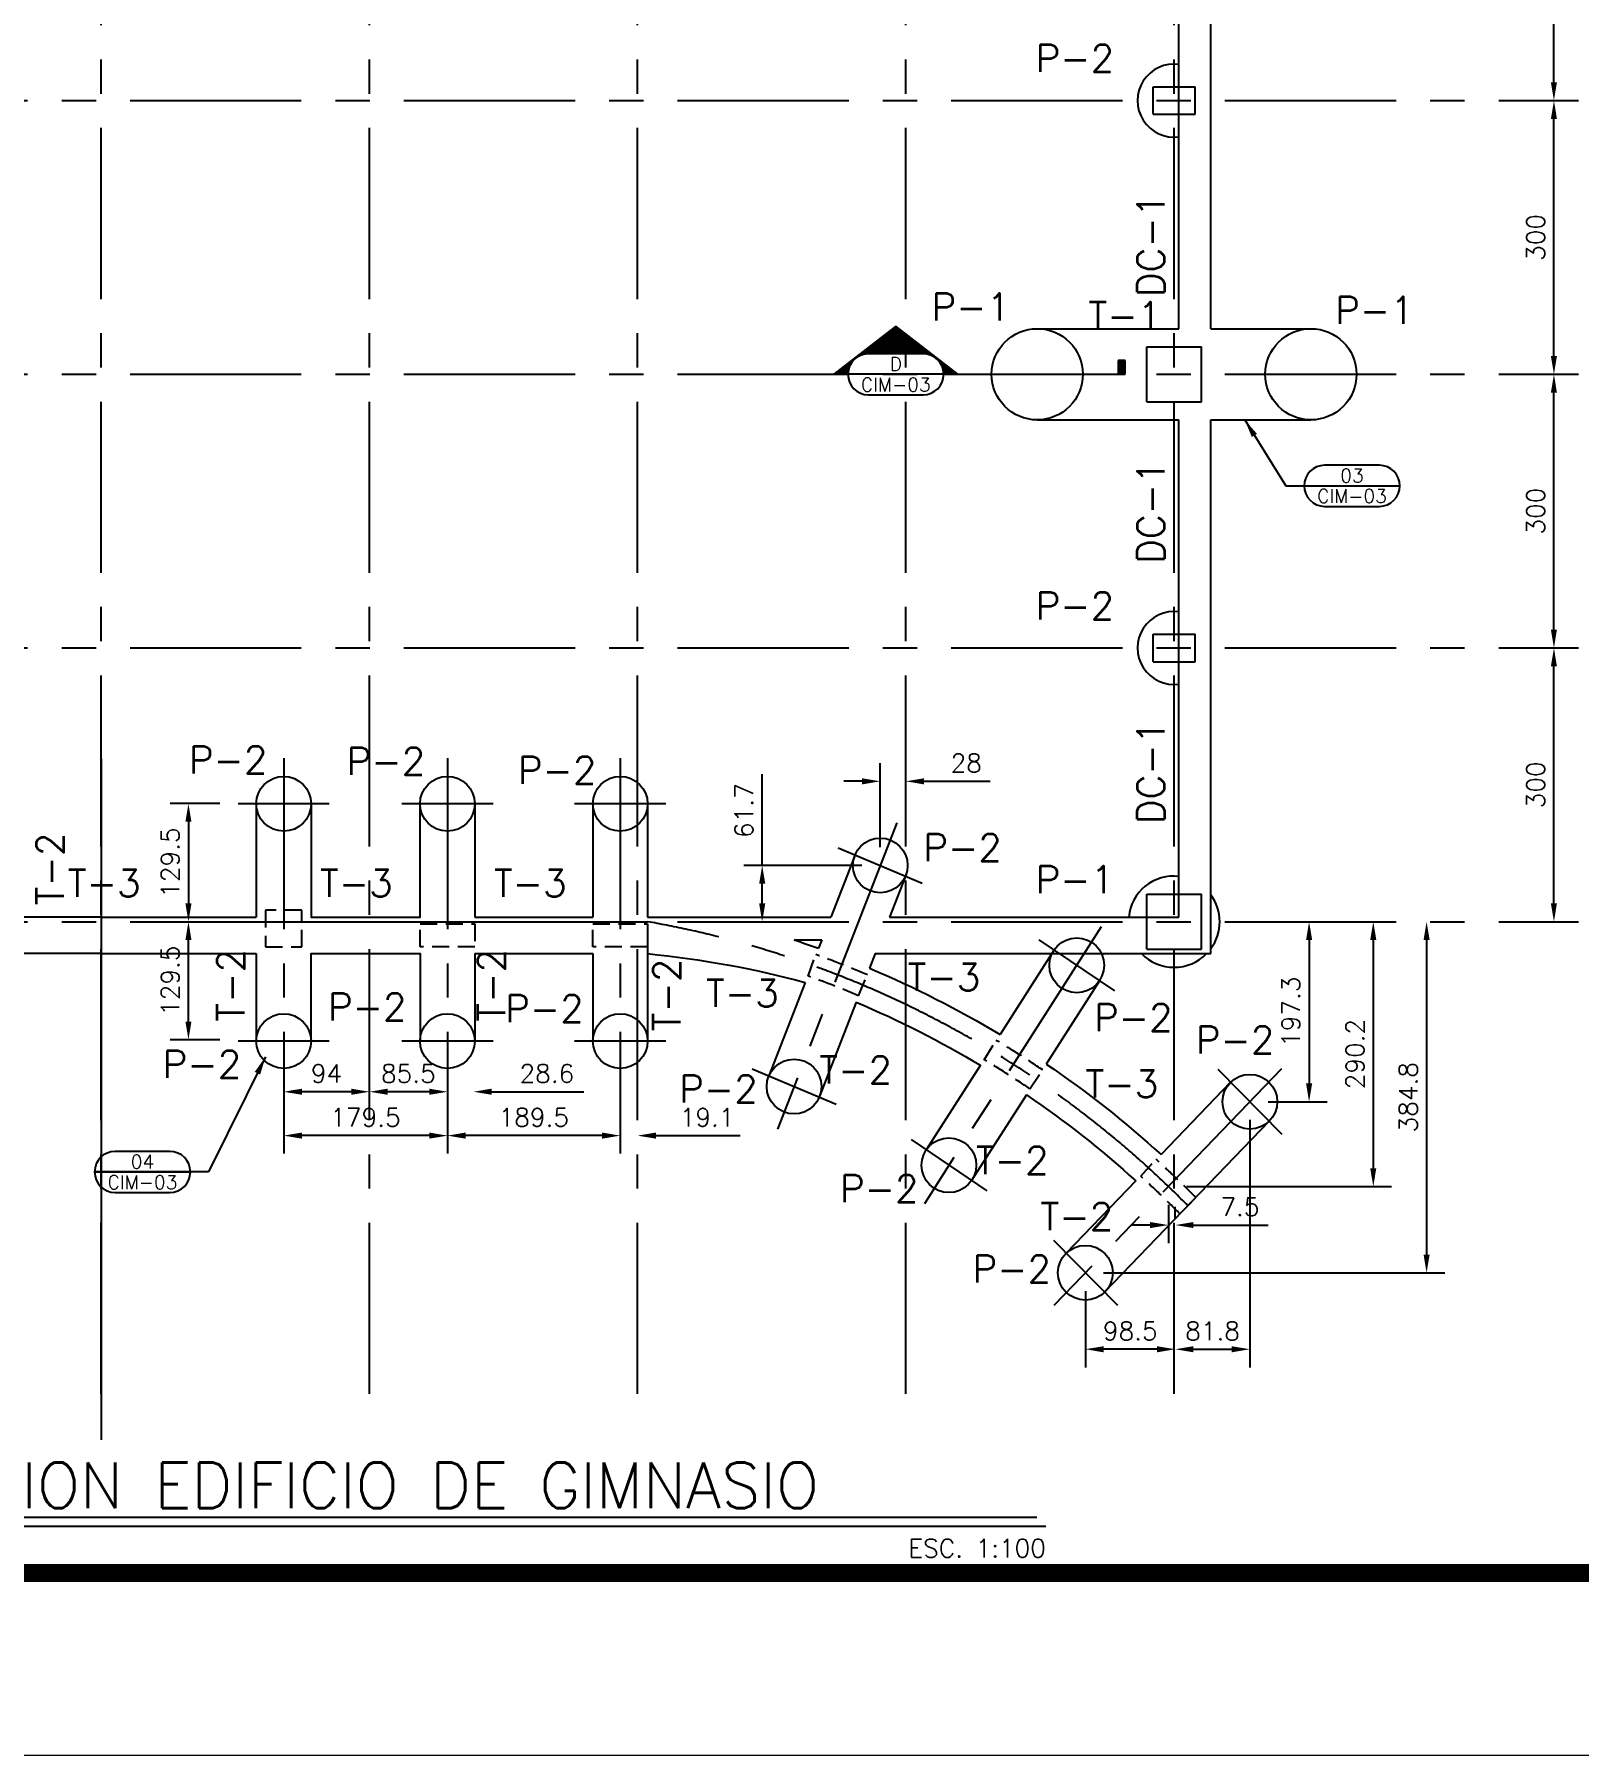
# Model space of a CAD drawing. Header units: inches. Extents: x 86960 to 403024, y -4000 to 57000.
# Drawn here: x 329575 to 346501, y -4000 to 14865 of the extents above; entities that cross this region are included whole.
import ezdxf
from ezdxf.enums import TextEntityAlignment as Align

# ---------------------------------------------------------------- set-up
doc = ezdxf.new("R2010")
doc.units = ezdxf.units.IN
doc.header["$LTSCALE"] = 1500
doc.header["$MEASUREMENT"] = 0
doc.linetypes.add('CENTER', pattern=[2, 1.25, -0.25, 0.25, -0.25])
doc.linetypes.add('HIDDEN2', pattern=[0.1875, 0.125, -0.0625])
doc.layers.get('Defpoints').update_dxf_attribs({"true_color": 0xffffff})
for name, color, linetype in [('3', 3, 'Continuous'), ('4', 4, 'CENTER'), ('5', 7, 'Continuous'), ('6', 7, 'Continuous'), ('8', 1, 'Continuous')]:
    doc.layers.add(name, color=color, linetype=linetype)
doc.layers.add('cambios', color=242, linetype='Continuous', lineweight=60, true_color=0xe00631)
doc.styles.add('ROMANS', font='ROMANS.shx', dxfattribs={"height": 200})
doc.dimstyles.get("Standard").update_dxf_attribs({"dimtxt": 0.18, "dimasz": 0.18, "dimexe": 0.18, "dimexo": 0.0625, "dimgap": 0.09, "dimtad": 0, "dimtih": 1, "dimtoh": 1, "dimdec": 4, "dimzin": 0, "dimdsep": 46, "dimtxsty": 'Standard', "dimcen": 0.09, "dimadec": 0, "dimazin": 0, "dimtfac": 1, "dimtdec": 4, "dimtofl": 0, "dimtmove": 0, "dimatfit": 3, "dimfxl": 1, "dimtolj": 1, "dimtzin": 0, "dimarcsym": 0})

# ---------------------------------------------------------------- blocks, each defined once
blk = doc.blocks.new('*D205')
at = {"layer": '5', "color": 0, "lineweight": -2, "transparency": 16777216}
blk.add_line((346231, 5340), (346231, 7940), dxfattribs=at)
at = {"layer": '5', "color": 0, "transparency": 16777216}
for points in [[(346198, 7940), (346264, 7940), (346231, 8140)], [(346198, 5340), (346264, 5340), (346231, 5140)]]:
    blk.add_solid(points, dxfattribs=at)
at = {"layer": 'Defpoints', "color": 0, "transparency": 16777216}
for p in [(346231, 8140), (346231, 8140), (346231, 5140)]:
    blk.add_point(p, dxfattribs=at)
at = {"layer": '5', "color": 0, "transparency": 16777216, "insert": (346031, 6640), "char_height": 200, "attachment_point": 5, "rotation": 90, "style": 'ROMANS'}
blk.add_mtext('\\A1;300', dxfattribs=at)
blk = doc.blocks.new('*D206')
at = {"layer": '5', "color": 0, "lineweight": -2, "transparency": 16777216}
blk.add_line((346231, 8340), (346231, 10940), dxfattribs=at)
at = {"layer": '5', "color": 0, "transparency": 16777216}
for points in [[(346198, 10940), (346264, 10940), (346231, 11140)], [(346198, 8340), (346264, 8340), (346231, 8140)]]:
    blk.add_solid(points, dxfattribs=at)
at = {"layer": 'Defpoints', "color": 0, "transparency": 16777216}
for p in [(346231, 11140), (346231, 11140), (346231, 8140)]:
    blk.add_point(p, dxfattribs=at)
at = {"layer": '5', "color": 0, "transparency": 16777216, "insert": (346031, 9640), "char_height": 200, "attachment_point": 5, "rotation": 90, "style": 'ROMANS'}
blk.add_mtext('\\A1;300', dxfattribs=at)
blk = doc.blocks.new('*D207')
at = {"layer": '5', "color": 0, "lineweight": -2, "transparency": 16777216}
blk.add_line((346231, 11340), (346231, 13940), dxfattribs=at)
at = {"layer": '5', "color": 0, "transparency": 16777216}
for points in [[(346198, 13940), (346264, 13940), (346231, 14140)], [(346198, 11340), (346264, 11340), (346231, 11140)]]:
    blk.add_solid(points, dxfattribs=at)
at = {"layer": 'Defpoints', "color": 0, "transparency": 16777216}
for p in [(346231, 14140), (346231, 14140), (346231, 11140)]:
    blk.add_point(p, dxfattribs=at)
at = {"layer": '5', "color": 0, "transparency": 16777216, "insert": (346031, 12640), "char_height": 200, "attachment_point": 5, "rotation": 90, "style": 'ROMANS'}
blk.add_mtext('\\A1;300', dxfattribs=at)
blk = doc.blocks.new('*D208')
at = {"layer": '5', "color": 0, "lineweight": -2, "transparency": 16777216}
blk.add_line((346231, 14340), (346231, 16940), dxfattribs=at)
at = {"layer": '5', "color": 0, "transparency": 16777216}
for points in [[(346198, 16940), (346264, 16940), (346231, 17140)], [(346198, 14340), (346264, 14340), (346231, 14140)]]:
    blk.add_solid(points, dxfattribs=at)
at = {"layer": 'Defpoints', "color": 0, "transparency": 16777216}
for p in [(346231, 17140), (346231, 17140), (346231, 14140)]:
    blk.add_point(p, dxfattribs=at)
at = {"layer": '5', "color": 0, "transparency": 16777216, "insert": (346031, 15640), "char_height": 200, "attachment_point": 5, "rotation": 90, "style": 'ROMANS'}
blk.add_mtext('\\A1;300', dxfattribs=at)
blk = doc.blocks.new('*D248')
at = {"layer": '5', "color": 0, "lineweight": -2, "transparency": 16777216}
for p, q in [((331263, 4045), (331263, 4940)), ((331607, 3845), (331063, 3845))]:
    blk.add_line(p, q, dxfattribs=at)
at = {"layer": '5', "color": 0, "transparency": 16777216}
for points in [[(331230, 4940), (331296, 4940), (331263, 5140)], [(331230, 4045), (331296, 4045), (331263, 3845)]]:
    blk.add_solid(points, dxfattribs=at)
at = {"layer": 'Defpoints', "color": 0, "transparency": 16777216}
for p in [(331263, 5140), (331263, 5140), (331807, 3845)]:
    blk.add_point(p, dxfattribs=at)
at = {"layer": '5', "color": 0, "transparency": 16777216, "insert": (331063, 4493), "char_height": 200, "attachment_point": 5, "rotation": 90, "style": 'ROMANS'}
blk.add_mtext('\\A1;129.5', dxfattribs=at)
blk = doc.blocks.new('*D249')
at = {"layer": '5', "color": 0, "lineweight": -2, "transparency": 16777216}
blk.add_line((335796, 2795), (334302, 2795), dxfattribs=at)
at = {"layer": '5', "color": 0, "transparency": 16777216}
for points in [[(334302, 2829), (334302, 2762), (334102, 2795)], [(335796, 2829), (335796, 2762), (335996, 2795)]]:
    blk.add_solid(points, dxfattribs=at)
at = {"layer": 'Defpoints', "color": 0, "transparency": 16777216}
for p in [(334102, 2795), (334102, 2795), (335996, 2795)]:
    blk.add_point(p, dxfattribs=at)
at = {"layer": '5', "color": 0, "transparency": 16777216, "insert": (335049, 2995), "char_height": 200, "attachment_point": 5, "style": 'ROMANS'}
blk.add_mtext('\\A1;189.5', dxfattribs=at)
blk = doc.blocks.new('*D250')
at = {"layer": '5', "color": 0, "lineweight": -2, "transparency": 16777216}
blk.add_line((333902, 2795), (332507, 2795), dxfattribs=at)
at = {"layer": '5', "color": 0, "transparency": 16777216}
for points in [[(332507, 2829), (332507, 2762), (332307, 2795)], [(333902, 2829), (333902, 2762), (334102, 2795)]]:
    blk.add_solid(points, dxfattribs=at)
at = {"layer": 'Defpoints', "color": 0, "transparency": 16777216}
for p in [(332307, 2795), (332307, 2795), (334102, 2795)]:
    blk.add_point(p, dxfattribs=at)
at = {"layer": '5', "color": 0, "transparency": 16777216, "insert": (333204, 2995), "char_height": 200, "attachment_point": 5, "style": 'ROMANS'}
blk.add_mtext('\\A1;179.5', dxfattribs=at)
blk = doc.blocks.new('*D251')
at = {"layer": '5', "color": 0, "lineweight": -2, "transparency": 16777216}
for p, q in [((331607, 6435), (331063, 6435)), ((331263, 6235), (331263, 5340))]:
    blk.add_line(p, q, dxfattribs=at)
at = {"layer": '5', "color": 0, "transparency": 16777216}
for points in [[(331230, 6235), (331296, 6235), (331263, 6435)], [(331230, 5340), (331296, 5340), (331263, 5140)]]:
    blk.add_solid(points, dxfattribs=at)
at = {"layer": 'Defpoints', "color": 0, "transparency": 16777216}
for p in [(331807, 6435), (331263, 5140), (331263, 5140)]:
    blk.add_point(p, dxfattribs=at)
at = {"layer": '5', "color": 0, "transparency": 16777216, "insert": (331063, 5788), "char_height": 200, "attachment_point": 5, "rotation": 90, "style": 'ROMANS'}
blk.add_mtext('\\A1;129.5', dxfattribs=at)
blk = doc.blocks.new('*D252')
at = {"layer": '5', "color": 0, "lineweight": -2, "transparency": 16777216}
for p, q in [((337552, 5757), (337552, 6757)), ((338646, 5757), (337352, 5757)), ((337552, 5340), (337552, 5557))]:
    blk.add_line(p, q, dxfattribs=at)
at = {"layer": '5', "color": 0, "transparency": 16777216}
for points in [[(337519, 5557), (337586, 5557), (337552, 5757)], [(337519, 5340), (337586, 5340), (337552, 5140)]]:
    blk.add_solid(points, dxfattribs=at)
at = {"layer": 'Defpoints', "color": 0, "transparency": 16777216}
for p in [(337552, 5757), (338846, 5757), (337552, 5140)]:
    blk.add_point(p, dxfattribs=at)
at = {"layer": '5', "color": 0, "transparency": 16777216, "insert": (337352, 6357), "char_height": 200, "attachment_point": 5, "rotation": 90, "style": 'ROMANS'}
blk.add_mtext('\\A1;61.7', dxfattribs=at)
blk = doc.blocks.new('*D253')
at = {"layer": '5', "color": 0, "lineweight": -2, "transparency": 16777216}
for p, q in [((343547, 4940), (343547, 3367)), ((343098, 3167), (343747, 3167))]:
    blk.add_line(p, q, dxfattribs=at)
at = {"layer": '5', "color": 0, "transparency": 16777216}
for points in [[(343514, 4940), (343581, 4940), (343547, 5140)], [(343514, 3367), (343581, 3367), (343547, 3167)]]:
    blk.add_solid(points, dxfattribs=at)
at = {"layer": 'Defpoints', "color": 0, "transparency": 16777216}
for p in [(343547, 5140), (342898, 3167), (343547, 3167)]:
    blk.add_point(p, dxfattribs=at)
at = {"layer": '5', "color": 0, "transparency": 16777216, "insert": (343347, 4153), "char_height": 200, "attachment_point": 5, "rotation": 90, "style": 'ROMANS'}
blk.add_mtext('\\A1;197.3', dxfattribs=at)
blk = doc.blocks.new('*D254')
at = {"layer": '5', "color": 0, "lineweight": -2, "transparency": 16777216}
for p, q in [((342898, 2967), (342898, 254)), ((342280, 454), (342698, 454))]:
    blk.add_line(p, q, dxfattribs=at)
at = {"layer": '5', "color": 0, "transparency": 16777216}
for points in [[(342280, 487), (342280, 420), (342080, 454)], [(342698, 487), (342698, 420), (342898, 454)]]:
    blk.add_solid(points, dxfattribs=at)
at = {"layer": 'Defpoints', "color": 0, "transparency": 16777216}
for p in [(342898, 3167), (342080, 454), (342898, 454)]:
    blk.add_point(p, dxfattribs=at)
at = {"layer": '5', "color": 0, "transparency": 16777216, "insert": (342489, 654), "char_height": 200, "attachment_point": 5, "style": 'ROMANS'}
blk.add_mtext('\\A1;81.8', dxfattribs=at)
blk = doc.blocks.new('*D255')
at = {"layer": '5', "color": 0, "lineweight": -2, "transparency": 16777216}
for p, q in [((341095, 1092), (341095, 254)), ((341880, 454), (341295, 454))]:
    blk.add_line(p, q, dxfattribs=at)
at = {"layer": '5', "color": 0, "transparency": 16777216}
for points in [[(341295, 487), (341295, 420), (341095, 454)], [(341880, 487), (341880, 420), (342080, 454)]]:
    blk.add_solid(points, dxfattribs=at)
at = {"layer": 'Defpoints', "color": 0, "transparency": 16777216}
for p in [(341095, 1292), (341095, 454), (342080, 454)]:
    blk.add_point(p, dxfattribs=at)
at = {"layer": '5', "color": 0, "transparency": 16777216, "insert": (341587, 654), "char_height": 200, "attachment_point": 5, "style": 'ROMANS'}
blk.add_mtext('\\A1;98.5', dxfattribs=at)
blk = doc.blocks.new('*D256')
at = {"layer": '5', "color": 0, "lineweight": -2, "transparency": 16777216}
for p, q in [((344835, 4940), (344835, 1492)), ((341295, 1292), (345035, 1292))]:
    blk.add_line(p, q, dxfattribs=at)
at = {"layer": '5', "color": 0, "transparency": 16777216}
for points in [[(344802, 4940), (344869, 4940), (344835, 5140)], [(344802, 1492), (344869, 1492), (344835, 1292)]]:
    blk.add_solid(points, dxfattribs=at)
at = {"layer": 'Defpoints', "color": 0, "transparency": 16777216}
for p in [(344835, 5140), (341095, 1292), (344835, 1292)]:
    blk.add_point(p, dxfattribs=at)
at = {"layer": '5', "color": 0, "transparency": 16777216, "insert": (344635, 3216), "char_height": 200, "attachment_point": 5, "rotation": 90, "style": 'ROMANS'}
blk.add_mtext('\\A1;384.8', dxfattribs=at)
blk = doc.blocks.new('*D257')
at = {"layer": '5', "color": 0, "lineweight": -2, "transparency": 16777216}
for p, q in [((344251, 4940), (344251, 2438)), ((342205, 2238), (344451, 2238))]:
    blk.add_line(p, q, dxfattribs=at)
at = {"layer": '5', "color": 0, "transparency": 16777216}
for points in [[(344217, 4940), (344284, 4940), (344251, 5140)], [(344217, 2438), (344284, 2438), (344251, 2238)]]:
    blk.add_solid(points, dxfattribs=at)
at = {"layer": 'Defpoints', "color": 0, "transparency": 16777216}
for p in [(344251, 5140), (342005, 2238), (344251, 2238)]:
    blk.add_point(p, dxfattribs=at)
at = {"layer": '5', "color": 0, "transparency": 16777216, "insert": (344051, 3689), "char_height": 200, "attachment_point": 5, "rotation": 90, "style": 'ROMANS'}
blk.add_mtext('\\A1;290.2', dxfattribs=at)
blk = doc.blocks.new('*D258')
at = {"layer": '5', "color": 0, "lineweight": -2, "transparency": 16777216}
for p, q in [((342005, 2038), (342005, 1615)), ((342080, 1889), (342080, 2015)), ((341805, 1815), (341605, 1815)), ((342280, 1815), (343099, 1815))]:
    blk.add_line(p, q, dxfattribs=at)
at = {"layer": '5', "color": 0, "transparency": 16777216}
for points in [[(341805, 1848), (341805, 1782), (342005, 1815)], [(342280, 1848), (342280, 1782), (342080, 1815)]]:
    blk.add_solid(points, dxfattribs=at)
at = {"layer": 'Defpoints', "color": 0, "transparency": 16777216}
for p in [(342005, 2238), (342080, 1815), (342080, 1689)]:
    blk.add_point(p, dxfattribs=at)
at = {"layer": '5', "color": 0, "transparency": 16777216, "insert": (342789, 2015), "char_height": 200, "attachment_point": 5, "style": 'ROMANS'}
blk.add_mtext('\\A1;7.5', dxfattribs=at)
blk = doc.blocks.new('*D259')
at = {"layer": '5', "color": 0, "lineweight": -2, "transparency": 16777216}
for p, q in [((338846, 5957), (338846, 6879)), ((338646, 6679), (338446, 6679)), ((339327, 6679), (340051, 6679))]:
    blk.add_line(p, q, dxfattribs=at)
at = {"layer": '5', "color": 0, "transparency": 16777216}
for points in [[(338646, 6712), (338646, 6645), (338846, 6679)], [(339327, 6712), (339327, 6645), (339127, 6679)]]:
    blk.add_solid(points, dxfattribs=at)
at = {"layer": 'Defpoints', "color": 0, "transparency": 16777216}
for p in [(339127, 6679), (339127, 6679), (338846, 5757)]:
    blk.add_point(p, dxfattribs=at)
at = {"layer": '5', "color": 0, "transparency": 16777216, "insert": (339789, 6879), "char_height": 200, "attachment_point": 5, "style": 'ROMANS'}
blk.add_mtext('\\A1;28', dxfattribs=at)
blk = doc.blocks.new('*D260')
at = {"layer": '5', "color": 0, "lineweight": -2, "transparency": 16777216}
for p, q in [((335796, 2795), (335596, 2795)), ((336387, 2795), (337311, 2795))]:
    blk.add_line(p, q, dxfattribs=at)
at = {"layer": '5', "color": 0, "transparency": 16777216}
for points in [[(335796, 2829), (335796, 2762), (335996, 2795)], [(336387, 2829), (336387, 2762), (336187, 2795)]]:
    blk.add_solid(points, dxfattribs=at)
at = {"layer": 'Defpoints', "color": 0, "transparency": 16777216}
for p in [(335996, 2795), (336187, 2795), (336187, 2795)]:
    blk.add_point(p, dxfattribs=at)
at = {"layer": '5', "color": 0, "transparency": 16777216, "insert": (336949, 2995), "char_height": 200, "attachment_point": 5, "style": 'ROMANS'}
blk.add_mtext('\\A1;19.1', dxfattribs=at)
blk = doc.blocks.new('*D261')
at = {"layer": '5', "color": 0, "lineweight": -2, "transparency": 16777216}
for p, q in [((333902, 3276), (333702, 3276)), ((334587, 3276), (335597, 3276))]:
    blk.add_line(p, q, dxfattribs=at)
at = {"layer": '5', "color": 0, "transparency": 16777216}
for points in [[(333902, 3310), (333902, 3243), (334102, 3276)], [(334587, 3310), (334587, 3243), (334387, 3276)]]:
    blk.add_solid(points, dxfattribs=at)
at = {"layer": 'Defpoints', "color": 0, "transparency": 16777216}
for p in [(334102, 3276), (334387, 3276), (334387, 3276)]:
    blk.add_point(p, dxfattribs=at)
at = {"layer": '5', "color": 0, "transparency": 16777216, "insert": (335192, 3476), "char_height": 200, "attachment_point": 5, "style": 'ROMANS'}
blk.add_mtext('\\A1;28.6', dxfattribs=at)
blk = doc.blocks.new('*D262')
at = {"layer": '5', "color": 0, "lineweight": -2, "transparency": 16777216}
blk.add_line((333902, 3276), (333447, 3276), dxfattribs=at)
at = {"layer": '5', "color": 0, "transparency": 16777216}
for points in [[(333447, 3310), (333447, 3243), (333247, 3276)], [(333902, 3310), (333902, 3243), (334102, 3276)]]:
    blk.add_solid(points, dxfattribs=at)
at = {"layer": 'Defpoints', "color": 0, "transparency": 16777216}
for p in [(333247, 3276), (333247, 3276), (334102, 3276)]:
    blk.add_point(p, dxfattribs=at)
at = {"layer": '5', "color": 0, "transparency": 16777216, "insert": (333674, 3476), "char_height": 200, "attachment_point": 5, "style": 'ROMANS'}
blk.add_mtext('\\A1;85.5', dxfattribs=at)
blk = doc.blocks.new('*D263')
at = {"layer": '5', "color": 0, "lineweight": -2, "transparency": 16777216}
for p, q in [((332307, 3476), (332307, 3476)), ((333047, 3276), (332507, 3276))]:
    blk.add_line(p, q, dxfattribs=at)
at = {"layer": '5', "color": 0, "transparency": 16777216}
for points in [[(332507, 3310), (332507, 3243), (332307, 3276)], [(333047, 3310), (333047, 3243), (333247, 3276)]]:
    blk.add_solid(points, dxfattribs=at)
at = {"layer": 'Defpoints', "color": 0, "transparency": 16777216}
for p in [(332307, 3276), (332307, 3276), (333247, 3276)]:
    blk.add_point(p, dxfattribs=at)
at = {"layer": '5', "color": 0, "transparency": 16777216, "insert": (332777, 3476), "char_height": 200, "attachment_point": 5, "style": 'ROMANS'}
blk.add_mtext('\\A1;94', dxfattribs=at)

msp = doc.modelspace()

# ---------------------------------------------------------------- hatches: boundary and pattern name
at = {"layer": '6'}
h = msp.add_hatch(dxfattribs=at)
h.set_pattern_fill('ANSI31', color=256, scale=2, style=0)
h.set_pattern_definition([(45, (313824.04716, -5223.23422), (-0.1767766953, 0.1767766953), [])])
edge = h.paths.add_edge_path()
edge.add_line((339316.94, 11365.11), (338716.94, 11365.11))
edge.add_arc((338716.94, 11140.11), 225, 90, 180)
edge.add_line((338491.94, 11140.11), (338341.94, 11140.11))
edge.add_line((338341.94, 11140.11), (339016.94, 11665.11))
edge.add_line((339016.94, 11665.11), (339691.94, 11140.11))
edge.add_line((339691.94, 11140.11), (339541.94, 11140.11))
edge.add_arc((339316.94, 11140.11), 225, 0, 90)

# ---------------------------------------------------------------- linework, layer by layer
at = {"const_width": 198}
msp.add_lwpolyline([(314024.05, -1999.97), (401024.05, -1999.97), (401024.05, 55000.03), (314024.05, 55000.03)], close=True, dxfattribs=at)
at = {"layer": '3', "lineweight": -2}
for p, q in [((342120.54, 11640.11), (342120.54, 16640.11)), ((342470.54, 11640.11), (342470.54, 16640.11)), ((342120.54, 5190.11), (342120.54, 10640.11)), ((342470.54, 4790.11), (342470.54, 10640.11))]:
    msp.add_line(p, q, dxfattribs=at)
at = {"layer": '3'}
for p, q in [((340566.94, 11640.11), (342120.54, 11640.11)), ((342470.54, 11640.11), (343566.94, 11640.11)), ((340566.94, 10640.11), (342120.54, 10640.11)), ((342470.54, 10640.11), (343566.94, 10640.11)), ((332007.05, 6440.59), (332007.05, 5190.11)), ((334401.67, 6424.21), (334401.67, 5190.11)), ((335696.25, 6440.59), (335696.25, 5190.11)), ((336296.25, 6424.21), (336296.25, 5190.11)), ((338569.92, 5873.51), (338303.49, 5190.11)), ((339122.98, 5640.3), (338947.47, 5190.11)), ((330306.94, 5190.11), (328606.84, 5190.11)), ((330306.94, 5190.11), (332007.05, 5190.11)), ((334401.67, 5190.11), (335696.25, 5190.11)), ((336296.25, 5190.11), (338303.49, 5190.11)), ((338947.47, 5190.11), (342120.54, 5190.11)), ((336296.25, 4936.96), (336296.25, 3823.24)), ((337904.07, 4940.11), (338206.02, 4940.11)), ((338206.02, 4940.11), (338170.21, 4848.25)), ((330306.94, 4790.11), (328606.84, 4790.11)), ((330306.94, 4790.11), (332007.05, 4790.11)), ((332007.05, 4790.11), (332007.05, 3839.62)), ((334401.67, 4790.11), (334401.67, 3823.24)), ((334401.67, 4790.11), (335696.25, 4790.11)), ((335696.25, 4790.11), (335696.25, 3839.62)), ((338791.53, 4790.11), (338729.23, 4630.32)), ((338791.53, 4790.11), (342470.54, 4790.11)), ((340751.82, 4830.61), (340159.07, 3903.49)), ((338024.87, 4475.44), (337625.16, 3450.19)), ((341248.5, 4493.61), (340664.58, 3580.29)), ((338583.89, 4257.5), (338178.23, 3216.98)), ((339943.52, 3566.35), (339350.77, 2639.24)), ((340449.03, 3243.16), (339847.46, 2302.23)), ((342687.22, 3380.6), (341924.38, 2587.51)), ((343108.29, 2952.85), (341305.22, 1078.29)), ((341646.98, 2299.12), (340884.15, 1506.04))]:
    msp.add_line(p, q, dxfattribs=at)
at = {"layer": '3', "color": 7, "linetype": 'HIDDEN2'}
for p, q in [((338055.37, 4544.18), (338139.78, 4779.49)), ((338607.96, 4328.74), (338705.09, 4559.1)), ((339986.89, 3627.79), (340115.75, 3842.02)), ((340486.59, 3308.31), (340626.95, 3515.19)), ((341701.54, 2350.88), (341869.87, 2535.72)), ((341701.55, 2350.87), (341869.87, 2535.72)), ((342128.99, 1939.73), (342307.16, 2115.11)), ((342129.01, 1939.72), (342307.17, 2115.1))]:
    msp.add_line(p, q, dxfattribs=at)
at = {"layer": '3'}
for points in [[(332607.05, 6424.21), (332607.05, 5190.11), (333801.67, 5190.11), (333801.67, 6440.59)], [(332607.05, 3823.24), (332607.05, 4790.11), (333801.67, 4790.11), (333801.67, 3839.62)]]:
    msp.add_lwpolyline(points, dxfattribs=at)
at = {"layer": '3', "color": 7, "linetype": 'HIDDEN2'}
for points in [[(332507.05, 4865.11), (332507.05, 5265.11), (332107.05, 5265.11), (332107.05, 4865.11)], [(333801.67, 4865.11), (333801.67, 5115.11), (334401.67, 5115.11), (334401.67, 4865.11)], [(335696.25, 4865.11), (335696.25, 5115.11), (336296.25, 5115.11), (336296.25, 4865.11)]]:
    msp.add_lwpolyline(points, close=True, dxfattribs=at)
at = {"layer": '3'}
for points in [[(337904.07, 4940.11, -0.00629126), (338170.21, 4848.25, -0.00629126)], [(336296.25, 4790.11, -0.04042037), (338024.87, 4475.44, -0.04153192)], [(338729.23, 4630.32, -0.03588597), (340159.07, 3903.49)], [(338583.89, 4257.5, -0.03538807), (339943.52, 3566.35)], [(340664.58, 3580.29, -0.03588597), (341924.38, 2587.51)], [(340449.03, 3243.16, -0.03538807), (341646.98, 2299.12)]]:
    msp.add_lwpolyline(points, format="xyb", dxfattribs=at)
for centre, radius in [((340566.94, 11140.11), 500), ((343566.94, 11140.11), 500), ((332307.05, 6432.4), 300.11), ((334101.67, 6432.4), 300.11), ((335996.25, 6432.4), 300.11), ((338846.45, 5756.91), 300.11), ((341000.16, 4662.11), 300.11), ((332307.05, 3831.43), 300.11), ((334101.67, 3831.43), 300.11), ((335996.25, 3831.43), 300.11), ((337901.7, 3333.59), 300.11), ((342897.76, 3166.72), 300.11), ((339599.12, 2470.73), 300.11), ((341094.68, 1292.17), 300.11)]:
    msp.add_circle(centre, radius, dxfattribs=at)
for centre, radius, start, end in [((342066.94, 14140.11), 400, 82.299201, 277.700799), ((342066.94, 8140.11), 400, 82.299201, 277.700799), ((342066.94, 5140.11), 500, 83.846067, 174.26083), ((342066.94, 5140.11), 500, 323.823259, 36.176741), ((342066.94, 5140.11), 500, 224.427004, 315.572996)]:
    msp.add_arc(centre, radius, start, end, dxfattribs=at)
at = {"layer": '3', "color": 7, "linetype": 'HIDDEN2'}
for radius, start, end in [(11113.43, 67.137038, 70.265552), (10863.43, 67.137038, 70.265552), (11113.43, 55.843149, 58.971664), (10863.43, 55.843149, 58.971664), (11113.43, 44.549345, 47.67786), (11113.43, 44.549303, 47.677817), (10863.43, 44.549345, 47.67786)]:
    msp.add_arc((334387.21, -5681.22), radius, start, end, dxfattribs=at)
at = {"layer": '4', "lineweight": -2}
for p, q in [((330306.94, -34.89), (330306.94, 53421.34)), ((333246.94, -34.89), (333246.94, 53421.34)), ((336186.94, -34.89), (336186.94, 53421.34)), ((339126.94, -34.89), (339126.94, 53421.34)), ((342066.94, -34.89), (342066.94, 53421.34)), ((315625.34, 14140.11), (346501.21, 14140.11)), ((315625.34, 11140.11), (346501.21, 11140.11)), ((315625.34, 8140.11), (346501.21, 8140.11)), ((315625.34, 5140.11), (346501.21, 5140.11))]:
    msp.add_line(p, q, dxfattribs=at)
at = {"layer": '4'}
for p, q in [((332307.05, 6932.59), (332307.05, 2600.66)), ((334101.67, 6932.59), (334101.67, 2600.66)), ((335996.25, 6932.59), (335996.25, 2600.66)), ((332806.83, 6432.4), (331806.91, 6432.4)), ((334601.64, 6432.4), (333601.71, 6432.4)), ((336496.21, 6432.4), (335496.28, 6432.4)), ((339028.13, 6222.93), (337720.02, 2867.56)), ((338385.56, 5951.24), (339307.34, 5562.57)), ((341269.59, 5083.53), (339329.69, 2049.32)), ((340586.25, 4942.94), (341414.07, 4381.27)), ((332807.01, 3831.43), (331807.09, 3831.43)), ((334601.64, 3831.43), (333601.71, 3831.43)), ((336496.21, 3831.43), (335496.28, 3831.43)), ((337440.81, 3527.92), (338362.59, 3139.25)), ((343244.5, 3527.22), (340747.94, 931.68)), ((342546.87, 3523.18), (343248.65, 2810.27)), ((339185.21, 2751.57), (340013.02, 2189.9)), ((340743.79, 1648.62), (341445.58, 935.71))]:
    msp.add_line(p, q, dxfattribs=at)
msp.add_lwpolyline([(332107.1, 5140.11), (336296.25, 5140.11, -0.15590655), (342218.08, 2027.42)], format="xyb", dxfattribs=at)
at = {"layer": '5'}
msp.add_line((330306.94, 6926.7), (330306.94, -539.3), dxfattribs=at)
at = {"layer": '6'}
for p, q in [((339316.94, 11365.11), (338716.94, 11365.11)), ((339541.94, 11140.11), (338491.94, 11140.11)), ((339541.94, 11140.11), (339691.94, 11140.11)), ((339691.94, 11140.11), (341530.67, 11140.11)), ((341530.67, 11290.11), (341455.67, 11290.11)), ((341455.67, 11290.11), (341455.67, 11140.11)), ((341530.67, 11140.11), (341530.67, 11290.11)), ((338716.94, 10915.11), (339316.94, 10915.11)), ((344317.43, 10142.78), (343717.43, 10142.78)), ((343292.43, 9917.78), (343492.43, 9917.78)), ((343492.43, 9917.78), (344542.43, 9917.78)), ((343717.43, 9692.78), (344317.43, 9692.78)), ((331059.28, 2622.04), (330459.28, 2622.04)), ((330234.28, 2397.04), (331284.28, 2397.04)), ((331484.28, 2397.04), (330234.28, 2397.04)), ((330459.28, 2172.04), (331059.28, 2172.04)), ((322095.7, -1487.22), (340662.36, -1487.22))]:
    msp.add_line(p, q, dxfattribs=at)
at = {"layer": '6', "color": 2}
msp.add_line((322195.7, -1387.22), (340562.36, -1387.22), dxfattribs=at)
at = {"layer": '6'}
msp.add_lwpolyline([(339316.94, 11365.11), (338716.94, 11365.11, 0.41421356), (338491.94, 11140.11), (338341.94, 11140.11), (339016.94, 11665.11), (339691.94, 11140.11), (339541.94, 11140.11, 0.41421356), (339316.94, 11365.11)], format="xyb", close=True, dxfattribs=at)
for centre, start, end in [((338716.94, 11140.11), 90, 270), ((339316.94, 11140.11), 270, 90), ((343717.43, 9917.78), 90, 270), ((344317.43, 9917.78), 270, 90), ((330459.28, 2397.04), 90, 270), ((331059.28, 2397.04), 270, 90)]:
    msp.add_arc(centre, 225, start, end, dxfattribs=at)
msp.add_solid([(341530.67, 11140.11), (341530.67, 11290.11), (341455.67, 11140.11), (341455.67, 11290.11)], dxfattribs=at)
at = {"layer": '8', "lineweight": -2}
for p, q in [((341836.94, 14290.11), (342296.94, 14290.11)), ((341836.94, 13990.11), (341836.94, 14290.11)), ((342296.94, 13990.11), (342296.94, 14290.11)), ((341836.94, 13990.11), (342296.94, 13990.11)), ((341766.94, 10840.11), (341766.94, 11440.11)), ((341766.94, 11440.11), (342366.94, 11440.11)), ((342366.94, 10840.11), (342366.94, 11440.11)), ((341766.94, 10840.11), (342366.94, 10840.11)), ((341836.94, 8290.11), (342296.94, 8290.11)), ((341836.94, 7990.11), (341836.94, 8290.11)), ((342296.94, 7990.11), (342296.94, 8290.11)), ((341836.94, 7990.11), (342296.94, 7990.11)), ((341766.94, 5440.11), (342366.94, 5440.11)), ((341766.94, 4840.11), (341766.94, 5440.11)), ((342366.94, 4840.11), (342366.94, 5440.11)), ((341766.94, 4840.11), (342366.94, 4840.11))]:
    msp.add_line(p, q, dxfattribs=at)
at = {"layer": 'cambios', "color": 7, "lineweight": 5}
msp.add_lwpolyline([(312024.05, 57000.03), (403024.05, 57000.03), (403024.05, -3999.97), (312024.05, -3999.97)], close=True, dxfattribs=at)

# ---------------------------------------------------------------- texts
at = {"layer": '6', "color": 2, "style": 'ROMANS'}
for s, height, p in [('P-2', 300, (340548.8, 14453.63)), ('P-1', 300, (339408.4, 11728.33)), ('P-1', 300, (343833.52, 11691.48)), ('P-2', 300, (340548.8, 8453.63)), ('P-2', 300, (331266.96, 6765.44)), ('P-2', 300, (332996.85, 6749.13)), ('P-2', 300, (334873.62, 6651.29)), ('P-2', 300, (339317.56, 5804.01)), ('P-1', 300, (340548.8, 5453.63)), ('P-2', 300, (332791.9, 4055.6)), ('P-2', 300, (334733.94, 4039.29)), ('P-2', 300, (341189.32, 3940.91)), ('P-2', 300, (342304.49, 3696.3)), ('P-2', 300, (330980.03, 3428.77)), ('P-2', 300, (336641.57, 3158.16)), ('P-2', 300, (338404.1, 2065.57)), ('P-2', 300, (339856.55, 1184.98)), ('PLANTA DE CIMENTACION EDIFICIO DE GIMNASIO', 500, (322295.7, -1287.22))]:
    msp.add_text(s, height=height, dxfattribs=at).set_placement(p)
at = {"layer": '6', "color": 3, "style": 'ROMANS'}
for s, p in [('DC-1', (341963.51, 11988.03)), ('DC-1', (341963.51, 9064.24)), ('DC-1', (341963.51, 6211.19)), ('T-2', (329898.21, 5319.35)), ('T-2', (331876.82, 4043.43)), ('T-2', (334734.07, 4043.43)), ('T-2', (336657.04, 3938.76))]:
    msp.add_text(s, height=300, rotation=90, dxfattribs=at).set_placement(p)
for s, p in [('T-1', (341128.36, 11634.27)), ('T-3', (329940.63, 5413.69)), ('T-3', (332704.16, 5413.69)), ('T-3', (334610.65, 5413.69)), ('T-3', (339145.59, 4383.57)), ('T-3', (336936.15, 4206.57)), ('T-2', (338178.05, 3365.58)), ('T-3', (341096.1, 3214.1)), ('T-2', (339894.03, 2374.57)), ('T-2', (340602.68, 1759.83))]:
    msp.add_text(s, height=300, dxfattribs=at).set_placement(p)
at = {"layer": '6', "style": 'ROMANS'}
for s, p in [('D', (339016.94, 11252.61)), ('CIM-03', (339016.94, 11027.61)), ('03', (344017.43, 10030.28)), ('CIM-03', (344017.43, 9805.28)), ('04', (330759.28, 2509.54)), ('CIM-03', (330759.28, 2284.54))]:
    msp.add_text(s, height=150, dxfattribs=at).set_placement(p, align=Align.MIDDLE)
msp.add_text('ESC. 1:100', height=200, dxfattribs=at).set_placement((340662.36, -1887.22), align=Align.BOTTOM_RIGHT)

# ---------------------------------------------------------------- dimensions: what is measured, and where the dimension line sits
at = {"layer": '5'}
for base, p1, p2, angle, override, picture, middle in [((346231.17, 17140.11), (346231.17, 14140.11), (346231.17, 17140.11), 90, {"dimtxt": 200, "dimasz": 200, "dimexe": 200, "dimexo": 200, "dimgap": 100, "dimtad": 1, "dimtih": 0, "dimtoh": 0, "dimdec": 0, "dimlfac": 0.1, "dimtxsty": 'ROMANS', "dimazin": 3, "dimtdec": 0}, '*D208', (346031.17, 15640.11)), ((346231.17, 14140.11), (346231.17, 11140.11), (346231.17, 14140.11), 90, {"dimtxt": 200, "dimasz": 200, "dimexe": 200, "dimexo": 200, "dimgap": 100, "dimtad": 1, "dimtih": 0, "dimtoh": 0, "dimdec": 0, "dimlfac": 0.1, "dimtxsty": 'ROMANS', "dimazin": 3, "dimtdec": 0}, '*D207', (346031.17, 12640.11)), ((346231.17, 11140.11), (346231.17, 8140.11), (346231.17, 11140.11), 90, {"dimtxt": 200, "dimasz": 200, "dimexe": 200, "dimexo": 200, "dimgap": 100, "dimtad": 1, "dimtih": 0, "dimtoh": 0, "dimdec": 0, "dimlfac": 0.1, "dimtxsty": 'ROMANS', "dimazin": 3, "dimtdec": 0}, '*D206', (346031.17, 9640.11)), ((346231.17, 8140.11), (346231.17, 5140.11), (346231.17, 8140.11), 90, {"dimtxt": 200, "dimasz": 200, "dimexe": 200, "dimexo": 200, "dimgap": 100, "dimtad": 1, "dimtih": 0, "dimtoh": 0, "dimdec": 0, "dimlfac": 0.1, "dimtxsty": 'ROMANS', "dimazin": 3, "dimtdec": 0}, '*D205', (346031.17, 6640.11)), ((339126.94, 6678.68), (338846.45, 5756.91), (339126.94, 6678.68), 180, {"dimtxt": 200, "dimasz": 200, "dimexe": 200, "dimexo": 200, "dimgap": 100, "dimtad": 1, "dimtih": 0, "dimtoh": 0, "dimdec": 1, "dimlfac": 0.1, "dimzin": 12, "dimtxsty": 'ROMANS', "dimaunit": 1, "dimadec": 3, "dimazin": 3, "dimtdec": 1}, '*D259', (339788.85, 6878.68)), ((337552.36, 5756.91), (337552.36, 5140.11), (338846.45, 5756.91), 270, {"dimtxt": 200, "dimasz": 200, "dimexe": 200, "dimexo": 200, "dimgap": 100, "dimtad": 1, "dimtih": 0, "dimtoh": 0, "dimdec": 1, "dimlfac": 0.1, "dimzin": 12, "dimtxsty": 'ROMANS', "dimaunit": 1, "dimadec": 3, "dimazin": 3, "dimtdec": 1}, '*D252', (337352.36, 6356.91)), ((331262.86, 5140.11), (331807.05, 6435.13), (331262.86, 5140.11), 90, {"dimtxt": 200, "dimasz": 200, "dimexe": 200, "dimexo": 200, "dimgap": 100, "dimtad": 1, "dimtih": 0, "dimtoh": 0, "dimdec": 1, "dimlfac": 0.1, "dimzin": 12, "dimtxsty": 'ROMANS', "dimaunit": 1, "dimadec": 3, "dimazin": 3, "dimtdec": 1}, '*D251', (331062.86, 5787.62)), ((331262.86, 5140.11), (331807.05, 3845.09), (331262.86, 5140.11), 270, {"dimtxt": 200, "dimasz": 200, "dimexe": 200, "dimexo": 200, "dimgap": 100, "dimtad": 1, "dimtih": 0, "dimtoh": 0, "dimdec": 1, "dimlfac": 0.1, "dimzin": 12, "dimtxsty": 'ROMANS', "dimaunit": 1, "dimadec": 3, "dimazin": 3, "dimtdec": 1}, '*D248', (331062.86, 4492.6)), ((344835.19, 1292.17), (344835.19, 5140.11), (341094.68, 1292.17), 270, {"dimtxt": 200, "dimasz": 200, "dimexe": 200, "dimexo": 200, "dimgap": 100, "dimtad": 1, "dimtih": 0, "dimtoh": 0, "dimdec": 1, "dimlfac": 0.1, "dimzin": 12, "dimtxsty": 'ROMANS', "dimaunit": 1, "dimadec": 3, "dimazin": 3, "dimtdec": 1}, '*D256', (344635.19, 3216.14)), ((344250.57, 2238.25), (344250.57, 5140.11), (342004.69, 2238.25), 270, {"dimtxt": 200, "dimasz": 200, "dimexe": 200, "dimexo": 200, "dimgap": 100, "dimtad": 1, "dimtih": 0, "dimtoh": 0, "dimdec": 1, "dimlfac": 0.1, "dimzin": 12, "dimtxsty": 'ROMANS', "dimaunit": 1, "dimadec": 3, "dimazin": 3, "dimtdec": 1}, '*D257', (344050.57, 3689.18)), ((343547.28, 3166.72), (343547.28, 5140.11), (342897.76, 3166.72), 270, {"dimtxt": 200, "dimasz": 200, "dimexe": 200, "dimexo": 200, "dimgap": 100, "dimtad": 1, "dimtih": 0, "dimtoh": 0, "dimdec": 1, "dimlfac": 0.1, "dimzin": 12, "dimtxsty": 'ROMANS', "dimaunit": 1, "dimadec": 3, "dimazin": 3, "dimtdec": 1}, '*D253', (343347.28, 4153.42)), ((332307.05, 3276.39), (333246.94, 3276.39), (332307.05, 3276.39), 180, {"dimtxt": 200, "dimasz": 200, "dimexe": 200, "dimexo": 200, "dimgap": 100, "dimtad": 1, "dimtih": 0, "dimtoh": 0, "dimdec": 1, "dimlfac": 0.1, "dimzin": 12, "dimtxsty": 'ROMANS', "dimaunit": 1, "dimadec": 3, "dimazin": 3, "dimtdec": 1, "dimtmove": 1}, '*D263', (332777, 3476.39)), ((333246.94, 3276.39), (334101.67, 3276.39), (333246.94, 3276.39), 180, {"dimtxt": 200, "dimasz": 200, "dimexe": 200, "dimexo": 200, "dimgap": 100, "dimtad": 1, "dimtih": 0, "dimtoh": 0, "dimdec": 1, "dimlfac": 0.1, "dimzin": 12, "dimtxsty": 'ROMANS', "dimaunit": 1, "dimadec": 3, "dimazin": 3, "dimtdec": 1}, '*D262', (333674.31, 3476.39)), ((334387.21, 3276.39), (334101.67, 3276.39), (334387.21, 3276.39), 180, {"dimtxt": 200, "dimasz": 200, "dimexe": 200, "dimexo": 200, "dimgap": 100, "dimtad": 1, "dimtih": 0, "dimtoh": 0, "dimdec": 1, "dimlfac": 0.1, "dimzin": 12, "dimtxsty": 'ROMANS', "dimaunit": 1, "dimadec": 3, "dimazin": 3, "dimtdec": 1}, '*D261', (335191.97, 3476.39)), ((332307.05, 2795.17), (334101.67, 2795.17), (332307.05, 2795.17), 180, {"dimtxt": 200, "dimasz": 200, "dimexe": 200, "dimexo": 200, "dimgap": 100, "dimtad": 1, "dimtih": 0, "dimtoh": 0, "dimdec": 1, "dimlfac": 0.1, "dimtxsty": 'ROMANS', "dimaunit": 1, "dimadec": 3, "dimazin": 3, "dimtdec": 1}, '*D250', (333204.36, 2995.17)), ((334101.67, 2795.17), (335996.25, 2795.17), (334101.67, 2795.17), 180, {"dimtxt": 200, "dimasz": 200, "dimexe": 200, "dimexo": 200, "dimgap": 100, "dimtad": 1, "dimtih": 0, "dimtoh": 0, "dimdec": 1, "dimlfac": 0.1, "dimtxsty": 'ROMANS', "dimaunit": 1, "dimadec": 3, "dimazin": 3, "dimtdec": 1}, '*D249', (335048.96, 2995.17)), ((336186.94, 2795.17), (335996.25, 2795.17), (336186.94, 2795.17), 180, {"dimtxt": 200, "dimasz": 200, "dimexe": 200, "dimexo": 200, "dimgap": 100, "dimtad": 1, "dimtih": 0, "dimtoh": 0, "dimdec": 1, "dimlfac": 0.1, "dimzin": 12, "dimtxsty": 'ROMANS', "dimaunit": 1, "dimadec": 3, "dimazin": 3, "dimtdec": 1}, '*D260', (336948.85, 2995.17)), ((342897.76, 453.61), (342079.94, 453.61), (342897.76, 3166.72), 180, {"dimtxt": 200, "dimasz": 200, "dimexe": 200, "dimexo": 200, "dimgap": 100, "dimtad": 1, "dimtih": 0, "dimtoh": 0, "dimdec": 1, "dimlfac": 0.1, "dimzin": 12, "dimtxsty": 'ROMANS', "dimaunit": 1, "dimadec": 3, "dimazin": 3, "dimtdec": 1}, '*D254', (342488.85, 653.61)), ((342079.94, 1814.9), (342004.69, 2238.25), (342079.94, 1689.31), 180, {"dimtxt": 200, "dimasz": 200, "dimexe": 200, "dimexo": 200, "dimgap": 100, "dimtad": 1, "dimtih": 0, "dimtoh": 0, "dimdec": 1, "dimlfac": 0.1, "dimzin": 12, "dimtxsty": 'ROMANS', "dimaunit": 1, "dimadec": 3, "dimazin": 3, "dimtdec": 1}, '*D258', (342789.47, 2014.9)), ((341094.68, 453.61), (342079.94, 453.61), (341094.68, 1292.17), 180, {"dimtxt": 200, "dimasz": 200, "dimexe": 200, "dimexo": 200, "dimgap": 100, "dimtad": 1, "dimtih": 0, "dimtoh": 0, "dimdec": 1, "dimlfac": 0.1, "dimzin": 12, "dimtxsty": 'ROMANS', "dimaunit": 1, "dimadec": 3, "dimazin": 3, "dimtdec": 1}, '*D255', (341587.31, 653.61))]:
    dim = msp.add_linear_dim(base=base, p1=p1, p2=p2, angle=angle, dimstyle='Standard', override=override, dxfattribs=at)
    dim.commit()
    dim.dimension.update_dxf_attribs({"geometry": picture, "text_midpoint": middle})

# ---------------------------------------------------------------- leaders
at = {"layer": '6'}
for points in [[(342841.28, 10640.11), (343292.43, 9917.78)], [(332108.21, 3658.76), (331484.28, 2397.04)]]:
    msp.add_leader(points, dimstyle='Standard', override={"dimtxt": 200, "dimasz": 200, "dimexe": 200, "dimexo": 200, "dimgap": 100, "dimtad": 1, "dimtih": 0, "dimtoh": 0, "dimdec": 0, "dimlfac": 0.1, "dimtxsty": 'ROMANS', "dimazin": 3, "dimtdec": 0}, dxfattribs=at)

doc.saveas('drawing.dxf')
